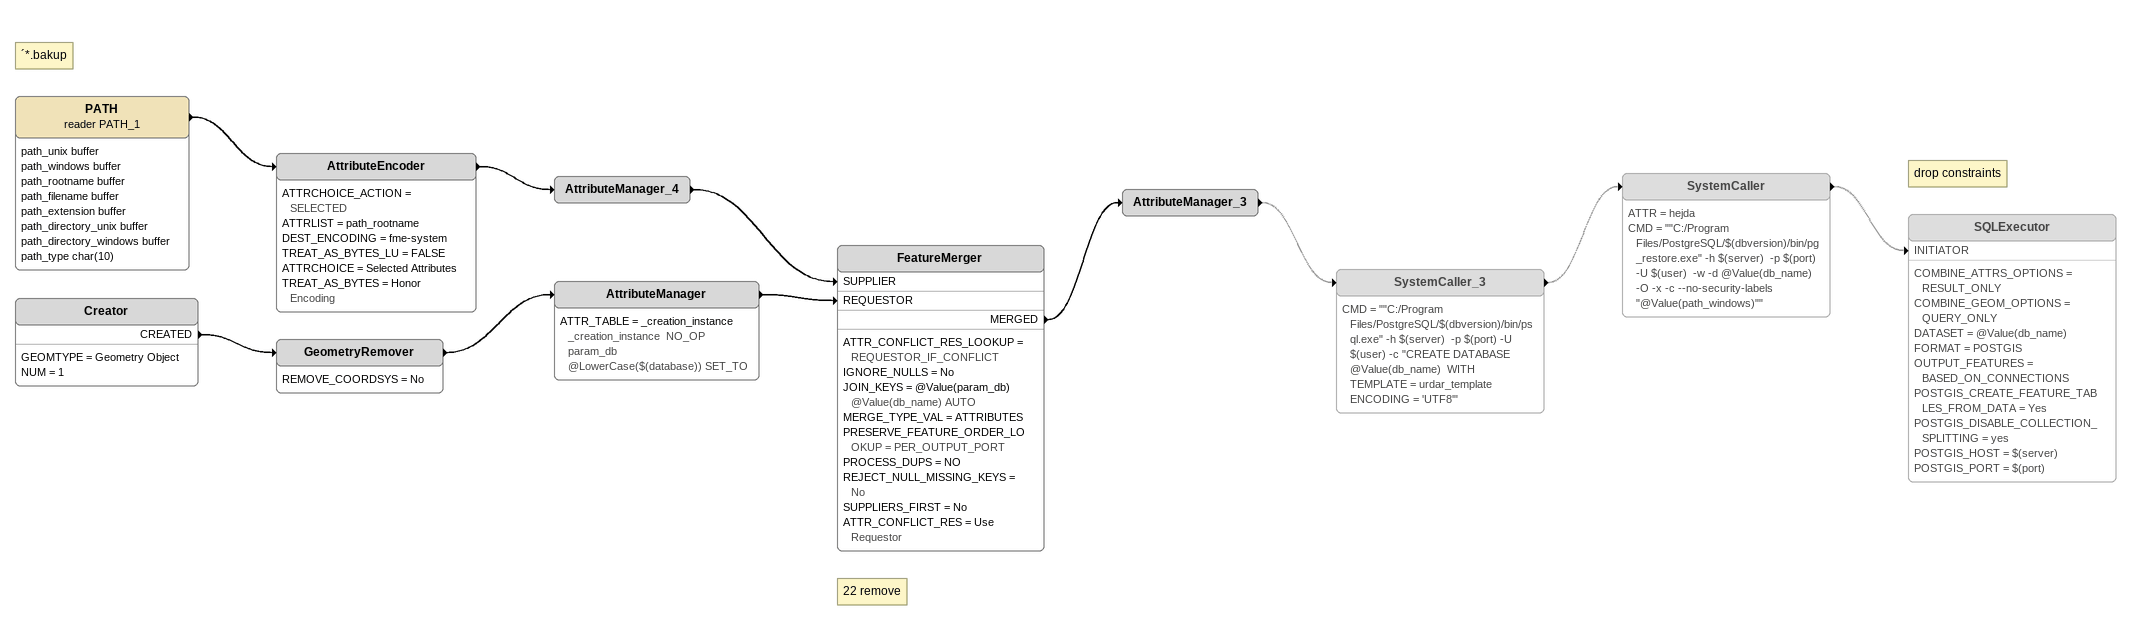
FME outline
Creator
    GEOMTYPE = Geometry Object
    NUM = 1
    CREATED -> GeometryRemover
GeometryRemover
    REMOVE_COORDSYS = No
    -> AttributeManager
Note: 22 remove
AttributeManager
    ATTR_TABLE = _creation_instance _creation_instance  NO_OP  param_db @LowerCase($(database)) SET_TO
    -> FeatureMerger [REQUESTOR]
Note: ´*.bakup
PATH (reader PATH_1)
    attributes: path_unix buffer, path_windows buffer, path_rootname buffer, path_filename buffer, path_extension buffer, path_directory_unix buffer, path_directory_windows buffer, path_type char(10)
    -> AttributeEncoder
AttributeEncoder
    ATTRCHOICE_ACTION = SELECTED
    ATTRLIST = path_rootname
    DEST_ENCODING = fme-system
    TREAT_AS_BYTES_LU = FALSE
    ATTRCHOICE = Selected Attributes
    TREAT_AS_BYTES = Honor Encoding
    -> AttributeManager_4
AttributeManager_4
    -> FeatureMerger [SUPPLIER]
FeatureMerger
    ATTR_CONFLICT_RES_LOOKUP = REQUESTOR_IF_CONFLICT
    IGNORE_NULLS = No
    JOIN_KEYS = @Value(param_db) @Value(db_name) AUTO
    MERGE_TYPE_VAL = ATTRIBUTES
    PRESERVE_FEATURE_ORDER_LOOKUP = PER_OUTPUT_PORT
    PROCESS_DUPS = NO
    REJECT_NULL_MISSING_KEYS = No
    SUPPLIERS_FIRST = No
    ATTR_CONFLICT_RES = Use Requestor
    MERGED -> AttributeManager_3
AttributeManager_3
    -> SystemCaller_3 [off]
SystemCaller_3 [off]
    CMD = ""C:/Program Files/PostgreSQL/$(dbversion)/bin/psql.exe" -h $(server)  -p $(port) -U $(user) -c "CREATE DATABASE  @Value(db_name)  WITH TEMPLATE = urdar_template ENCODING = 'UTF8'"
    -> SystemCaller [off]
SystemCaller [off]
    ATTR = hejda
    CMD = ""C:/Program Files/PostgreSQL/$(dbversion)/bin/pg_restore.exe" -h $(server)  -p $(port) -U $(user)  -w -d @Value(db_name) -O -x -c --no-security-labels "@Value(path_windows)""
    -> SQLExecutor [INITIATOR] [off]
Note: drop constraints
SQLExecutor [off]
    COMBINE_ATTRS_OPTIONS = RESULT_ONLY
    COMBINE_GEOM_OPTIONS = QUERY_ONLY
    DATASET = @Value(db_name)
    FORMAT = POSTGIS
    OUTPUT_FEATURES = BASED_ON_CONNECTIONS
    POSTGIS_CREATE_FEATURE_TABLES_FROM_DATA = Yes
    POSTGIS_DISABLE_COLLECTION_SPLITTING = yes
    POSTGIS_HOST = $(server)
    POSTGIS_PORT = $(port)
